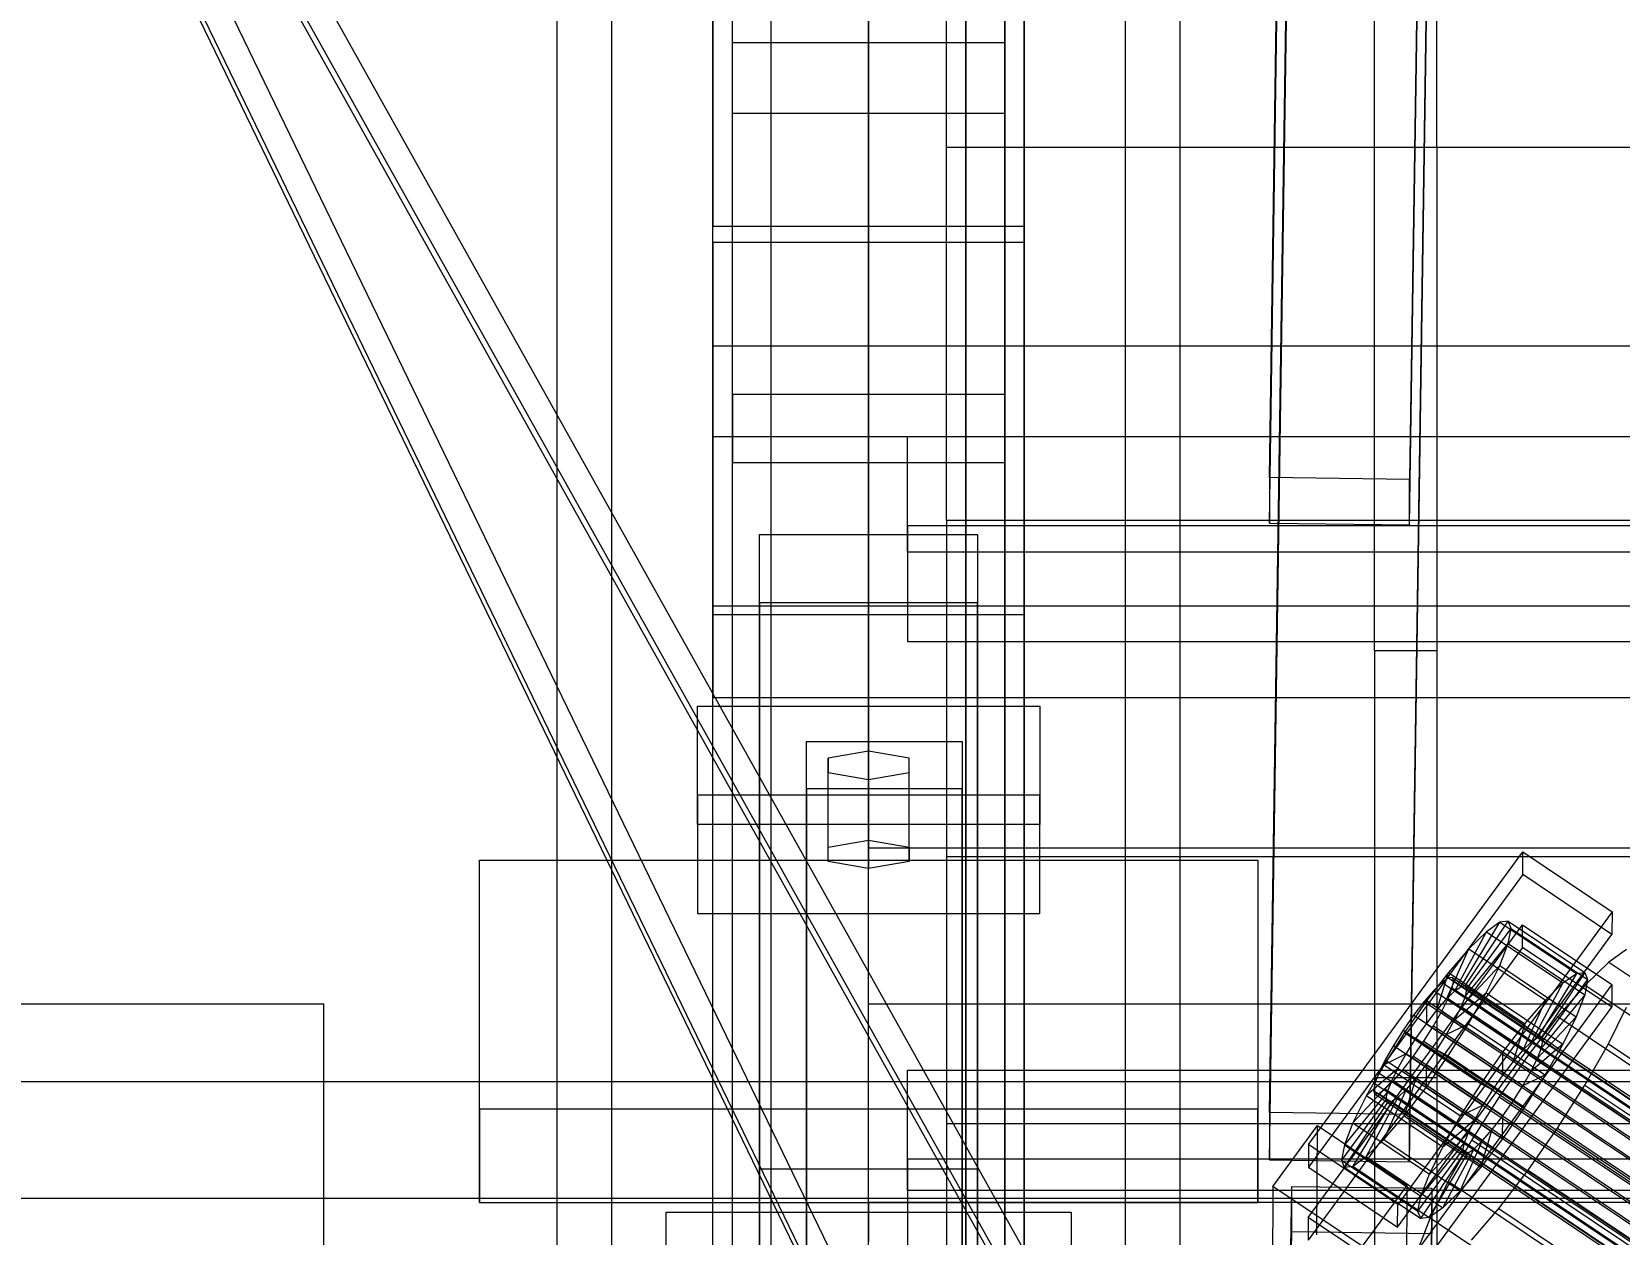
# Model space of a CAD drawing. Header units: millimetres. Extents: x -1970 to 34302, y -65268 to 6837.
# Drawn here: x -537.5 to -333.6, y -34729.6 to -34575.2 of the extents above; entities that cross this region are included whole.
import ezdxf

# ---------------------------------------------------------------- set-up
doc = ezdxf.new("R2010")
doc.units = ezdxf.units.MM
for name, color, linetype, lineweight in [('COTAS_O', 1, 'Continuous', 0), ('frontal_briquetadora', 7, 'Continuous', 0), ('frontal_C01', 7, 'Continuous', 0), ('frontal_C02', 7, 'Continuous', 0), ('frontal_mezcladora', 7, 'Continuous', 0), ('frontal_tolva-C01', 7, 'Continuous', 0)]:
    doc.layers.add(name, color=color, linetype=linetype, lineweight=lineweight)
doc.dimstyles.new('R19_100', dxfattribs={"dimtxt": 250, "dimasz": 150, "dimexe": 150, "dimexo": 80, "dimgap": 100, "dimtad": 1, "dimtih": 1, "dimtoh": 1, "dimdsep": 46, "dimcen": 0.09, "dimadec": 0, "dimazin": 0, "dimtfac": 1, "dimtdec": 4, "dimtofl": 0, "dimtmove": 0, "dimatfit": 3, "dimfxl": 1, "dimtolj": 1, "dimtzin": 0, "dimarcsym": 0})

# ---------------------------------------------------------------- blocks, each defined once
blk = doc.blocks.new('*D38')
at = {"layer": 'COTAS_O', "color": 0, "lineweight": -2, "transparency": 16777216}
for p, q in [((-570, -33700), (200, -33700)), ((50, -34750), (50, -33850)), ((-570, -34900), (200, -34900))]:
    blk.add_line(p, q, dxfattribs=at)
at = {"layer": 'COTAS_O', "color": 0, "transparency": 16777216}
for points in [[(25, -33850), (75, -33850), (50, -33700)], [(25, -34750), (75, -34750), (50, -34900)]]:
    blk.add_solid(points, dxfattribs=at)
at = {"layer": 'Defpoints', "color": 0, "transparency": 16777216}
for p in [(-650, -33700), (50, -33700), (-650, -34900)]:
    blk.add_point(p, dxfattribs=at)
blk = doc.blocks.new('*D39')
at = {"layer": 'COTAS_O', "color": 0, "lineweight": -2, "transparency": 16777216}
for p, q in [((-650, -34820), (-650, -34050)), ((650, -34820), (650, -34050)), ((-500, -34200), (500, -34200))]:
    blk.add_line(p, q, dxfattribs=at)
at = {"layer": 'COTAS_O', "color": 0, "transparency": 16777216}
for points in [[(-500, -34175), (-500, -34225), (-650, -34200)], [(500, -34175), (500, -34225), (650, -34200)]]:
    blk.add_solid(points, dxfattribs=at)
at = {"layer": 'Defpoints', "color": 0, "transparency": 16777216}
for p in [(650, -34200), (-650, -34900), (650, -34900)]:
    blk.add_point(p, dxfattribs=at)

msp = doc.modelspace()

# ---------------------------------------------------------------- linework, layer by layer
at = {"layer": 'frontal_briquetadora'}
for p, q in [((-430, -34680), (-430, -33820)), ((-430, -34680), (-430, -34260)), ((-430, -34680), (-430, -34305)), ((-430, -34471), (-430, -34680)), ((-430, -34496), (-430, -34680)), ((-430, -34680), (-223.45, -34680)), ((-430, -34680), (-210, -34680)), ((-430, -34680), (-315, -34680)), ((-430, -34700), (-430, -34680)), ((-430, -34700), (-315, -34700)), ((-430, -34710), (-430, -34700)), ((-430, -34710), (-315, -34710)), ((-430, -34750), (-430, -34710)), ((-430, -35000), (-430, -34710))]:
    msp.add_line(p, q, dxfattribs=at)
at = {"layer": 'frontal_C01'}
for p, q in [((-470, -35975), (-470, -34032.596)), ((-463, -35975), (-463, -34032.596)), ((-397, -35975), (-397, -34032.596)), ((-390, -35975), (-390, -34032.596)), ((-442.5, -34844.509), (-442.5, -34203.017)), ((-417.5, -34203.017), (-417.5, -34844.509)), ((-442.5, -34870.141), (-442.5, -34228.649)), ((-417.5, -34870.141), (-417.5, -34228.649)), ((-450, -34600.136), (-450, -34234.884)), ((-410, -34600.136), (-410, -34234.884)), ((-450, -34833.511), (-450, -34468.259)), ((-410, -34468.259), (-410, -34833.511)), ((-450, -34881.139), (-450, -34515.887)), ((-410, -34881.139), (-410, -34515.887)), ((-378.512, -34713.98), (-375.644, -34520.98)), ((-357.646, -34521.223), (-360.514, -34714.223)), ((-378.512, -34720.068), (-375.644, -34527.068)), ((-360.514, -34720.311), (-357.646, -34527.311)), ((-450, -34562.034), (-450, -34600.136)), ((-450, -34927.286), (-450, -34562.034)), ((-410, -34600.136), (-410, -34562.034)), ((-410, -34562.034), (-410, -34927.286)), ((-447.5, -34585.651), (-447.5, -34576.519)), ((-447.5, -34576.519), (-412.5, -34576.519)), ((-447.5, -34852.759), (-447.5, -34576.519)), ((-412.5, -34576.519), (-412.5, -34585.651)), ((-412.5, -34576.519), (-412.5, -34852.759)), ((-412.5, -34585.651), (-447.5, -34585.651)), ((-447.5, -34861.891), (-447.5, -34585.651)), ((-412.5, -34861.891), (-412.5, -34585.651)), ((-450, -34600.136), (-410, -34600.136)), ((-450, -34965.388), (-450, -34600.136)), ((-410, -34965.388), (-410, -34600.136)), ((-452, -34676.986), (-452, -34661.767)), ((-452, -34661.767), (-408, -34661.767)), ((-452, -34673.197), (-452, -34661.767)), ((-408, -34661.767), (-408, -34676.986)), ((-408, -34661.767), (-408, -34673.197)), ((-438, -34672.42), (-438, -34666.332)), ((-438, -34666.332), (-418, -34666.332)), ((-438, -34813.247), (-438, -34666.332)), ((-418, -34666.332), (-418, -34672.42)), ((-418, -34666.332), (-418, -34813.247)), ((-430, -34667.55), (-435.196, -34668.463)), ((-424.804, -34668.463), (-430, -34667.55)), ((-430, -34678.98), (-430, -34667.55)), ((-435.196, -34668.463), (-435.196, -34670.289)), ((-435.196, -34679.894), (-435.196, -34668.463)), ((-435.196, -34670.289), (-430, -34671.202)), ((-435.196, -34681.72), (-435.196, -34670.289)), ((-430, -34671.202), (-424.804, -34670.289)), ((-424.804, -34670.289), (-424.804, -34668.463)), ((-424.804, -34679.894), (-424.804, -34668.463)), ((-424.804, -34681.72), (-424.804, -34670.289)), ((-418, -34672.42), (-438, -34672.42)), ((-438, -34672.42), (-438, -34819.334)), ((-430, -34671.202), (-430, -34682.633)), ((-418, -34819.334), (-418, -34672.42)), ((-408, -34673.197), (-452, -34673.197)), ((-452, -34673.197), (-452, -34688.416)), ((-408, -34688.416), (-408, -34673.197)), ((-408, -34676.986), (-452, -34676.986)), ((-452, -34676.986), (-452, -34688.416)), ((-408, -34688.416), (-408, -34676.986)), ((-435.196, -34679.894), (-430, -34678.98)), ((-435.196, -34681.72), (-435.196, -34679.894)), ((-430, -34678.98), (-424.804, -34679.894)), ((-424.804, -34679.894), (-424.804, -34681.72)), ((-480, -34713.537), (-480, -34681.583)), ((-480, -34681.583), (-380, -34681.583)), ((-480, -34725.537), (-480, -34681.583)), ((-430, -34682.633), (-435.196, -34681.72)), ((-424.804, -34681.72), (-430, -34682.633)), ((-380, -34681.583), (-380, -34713.537)), ((-380, -34681.583), (-380, -34725.537)), ((-452, -34688.416), (-408, -34688.416)), ((-425, -34723.995), (-425, -34708.533)), ((-425, -34708.533), (425, -34708.533)), ((-425, -34719.963), (-425, -34708.533)), ((-380, -34713.537), (-480, -34713.537)), ((-480, -34713.537), (-480, -34725.537)), ((-380, -34725.537), (-380, -34713.537)), ((-360.514, -34714.223), (-378.512, -34713.98)), ((-378.512, -34713.98), (-378.512, -34720.068)), ((-360.514, -34720.311), (-360.514, -34714.223)), ((-444, -34730.355), (-444, -34721.224)), ((-444, -34721.224), (-416, -34721.224)), ((-444, -34816.374), (-444, -34721.224)), ((425, -34719.963), (-425, -34719.963)), ((-425, -34719.963), (-425, -34735.426)), ((-416, -34721.224), (-416, -34730.355)), ((-416, -34721.224), (-416, -34816.374)), ((-378.512, -34720.068), (-360.514, -34720.311)), ((425, -34723.995), (-425, -34723.995)), ((-425, -34723.995), (-425, -34735.426)), ((-480, -34725.537), (-380, -34725.537)), ((-430, -34725.537), (-430, -34730.537)), ((430, -34725.537), (-430, -34725.537))]:
    msp.add_line(p, q, dxfattribs=at)
at = {"layer": 'frontal_C02'}
for p, q in [((-470, -35975), (-470, -33576.746)), ((-463, -35975), (-463, -33576.746)), ((-397, -35975), (-397, -33576.746)), ((-390, -35975), (-390, -33576.746)), ((-470, -35975), (-470, -34072.136)), ((-463, -35975), (-463, -34072.136)), ((-397, -35975), (-397, -34072.136)), ((-390, -35975), (-390, -34072.136)), ((-450, -34602.206), (-450, -34251.487)), ((-410, -34251.487), (-410, -34602.206)), ((-450, -34650.022), (-450, -34299.304)), ((-410, -34650.022), (-410, -34299.304)), ((-450, -34776.002), (-450, -34425.283)), ((-410, -34425.283), (-410, -34776.002)), ((-442.5, -34963.35), (-442.5, -34430.927)), ((-417.5, -34430.927), (-417.5, -34963.35)), ((-378.512, -34632.411), (-375.644, -34438.644)), ((-357.646, -34438.888), (-360.514, -34632.655)), ((-447.5, -34621.73), (-447.5, -34440.026)), ((-412.5, -34440.026), (-412.5, -34621.73)), ((-378.512, -34638.257), (-375.644, -34444.49)), ((-360.514, -34638.5), (-357.646, -34444.733)), ((-447.5, -34630.498), (-447.5, -34448.794)), ((-412.5, -34630.498), (-412.5, -34448.794)), ((-442.5, -34990.315), (-442.5, -34457.893)), ((-417.5, -34990.315), (-417.5, -34457.893)), ((-450, -34814.255), (-450, -34463.537)), ((-410, -34814.255), (-410, -34463.537)), ((-410, -34602.206), (-450, -34602.206)), ((-450, -34602.206), (-450, -34650.022)), ((-450, -34952.924), (-450, -34602.206)), ((-410, -34650.022), (-410, -34602.206)), ((-410, -34602.206), (-410, -34952.924)), ((-450, -34627.178), (-450, -34615.487)), ((-450, -34615.487), (450, -34615.487)), ((-450, -34648.959), (-450, -34615.487)), ((-412.5, -34621.73), (-447.5, -34621.73)), ((-447.5, -34621.73), (-447.5, -34630.498)), ((-412.5, -34630.498), (-412.5, -34621.73)), ((450, -34627.178), (-450, -34627.178)), ((-450, -34627.178), (-450, -34660.649)), ((-425, -34641.991), (-425, -34627.144)), ((-425, -34627.144), (425, -34627.144)), ((-425, -34638.62), (-425, -34627.144)), ((-447.5, -34630.498), (-412.5, -34630.498)), ((-360.514, -34632.655), (-378.512, -34632.411)), ((-378.512, -34632.411), (-378.512, -34638.257)), ((-360.514, -34638.5), (-360.514, -34632.655)), ((-444, -34648.515), (-444, -34639.747)), ((-444, -34639.747), (-416, -34639.747)), ((-444, -34733.677), (-444, -34639.747)), ((425, -34638.62), (-425, -34638.62)), ((-425, -34638.62), (-425, -34653.467)), ((-416, -34639.747), (-416, -34648.515)), ((-416, -34639.747), (-416, -34733.677)), ((-378.512, -34638.257), (-360.514, -34638.5)), ((425, -34641.991), (-425, -34641.991)), ((-425, -34641.991), (-425, -34653.467)), ((450, -34648.959), (-450, -34648.959)), ((-450, -34648.959), (-450, -34660.649)), ((-450, -34650.022), (-410, -34650.022)), ((-450, -35000.741), (-450, -34650.022)), ((-416, -34648.515), (-444, -34648.515)), ((-444, -34648.515), (-444, -34742.445)), ((-416, -34742.445), (-416, -34648.515)), ((-410, -35000.741), (-410, -34650.022)), ((-425, -34653.467), (425, -34653.467)), ((-450, -34660.649), (450, -34660.649)), ((-373.501, -34718.097), (-345.969, -34680.504)), ((-345.981, -34683.427), (-345.969, -34680.504)), ((-345.969, -34680.504), (-334.501, -34688.187)), ((-345.981, -34683.427), (-373.513, -34721.02)), ((-334.513, -34691.11), (-345.981, -34683.427)), ((-334.501, -34688.187), (-362.033, -34725.78)), ((-334.501, -34688.187), (-334.513, -34691.11)), ((-373.539, -34727.449), (-346.008, -34689.857)), ((-354.71, -34698.36), (-350.645, -34690.755)), ((-353.892, -34697.784), (-348.918, -34689.54)), ((-353.378, -34697.714), (-347.835, -34689.393)), ((-353.205, -34698.155), (-347.47, -34690.323)), ((-350.645, -34690.755), (-352.899, -34692.954)), ((-348.918, -34689.54), (-350.645, -34690.755)), ((-350.645, -34690.755), (-340.816, -34697.341)), ((-347.835, -34689.393), (-348.918, -34689.54)), ((-348.918, -34689.54), (-339.088, -34696.126)), ((-347.847, -34692.267), (-347.47, -34690.323)), ((-347.835, -34689.393), (-338.005, -34695.979)), ((-347.47, -34690.323), (-347.835, -34689.393)), ((-347.47, -34690.323), (-337.64, -34696.909)), ((-346.02, -34692.779), (-346.008, -34689.857)), ((-346.008, -34689.857), (-334.539, -34697.54)), ((-346.02, -34692.779), (-373.551, -34730.372)), ((-362.045, -34728.703), (-334.513, -34691.11)), ((-353.384, -34699.076), (-347.847, -34692.267)), ((-348.941, -34695.093), (-347.847, -34692.267)), ((-347.847, -34692.267), (-338.017, -34698.853)), ((-334.551, -34700.463), (-346.02, -34692.779)), ((-355.777, -34699.401), (-352.899, -34692.954)), ((-352.899, -34692.954), (-355.525, -34695.988)), ((-352.899, -34692.954), (-343.069, -34699.54)), ((-334.938, -34694.669), (-337.95, -34697.609)), ((-332.629, -34693.045), (-334.938, -34694.669)), ((-334.938, -34694.669), (-150.629, -34818.153)), ((-355.525, -34695.988), (-358.345, -34699.651)), ((-357.021, -34700.839), (-355.525, -34695.988)), ((-355.53, -34696.687), (-356.348, -34697.262)), ((-355.017, -34696.617), (-355.53, -34696.687)), ((-355.53, -34696.687), (-141.731, -34839.928)), ((-355.525, -34695.988), (-345.695, -34702.574)), ((-354.844, -34697.057), (-355.017, -34696.617)), ((-355.017, -34696.617), (-141.218, -34839.858)), ((-353.902, -34700.415), (-348.941, -34695.093)), ((-350.678, -34698.608), (-348.941, -34695.093)), ((-348.941, -34695.093), (-339.111, -34701.679)), ((-339.088, -34696.126), (-344.062, -34704.37)), ((-338.005, -34695.979), (-343.549, -34704.3)), ((-337.64, -34696.909), (-343.376, -34704.741)), ((-340.816, -34697.341), (-339.088, -34696.126)), ((-339.088, -34696.126), (-338.005, -34695.979)), ((-337.64, -34696.909), (-338.017, -34698.853)), ((-338.005, -34695.979), (-337.64, -34696.909)), ((-334.539, -34697.54), (-362.071, -34735.133)), ((-357.415, -34698.304), (-358.659, -34699.741)), ((-356.348, -34697.262), (-357.415, -34698.304)), ((-357.415, -34698.304), (-143.617, -34841.545)), ((-356.348, -34697.262), (-142.549, -34840.503)), ((-355.777, -34699.401), (-354.71, -34698.36)), ((-355.541, -34699.317), (-355.022, -34697.978)), ((-355.022, -34697.978), (-354.844, -34697.057)), ((-355.022, -34697.978), (-141.224, -34841.22)), ((-354.844, -34697.057), (-141.045, -34840.299)), ((-354.725, -34702.079), (-350.678, -34698.608)), ((-354.71, -34698.36), (-353.892, -34697.784)), ((-344.88, -34704.945), (-354.71, -34698.36)), ((-353.892, -34697.784), (-353.378, -34697.714)), ((-344.062, -34704.37), (-353.892, -34697.784)), ((-353.205, -34698.155), (-353.384, -34699.076)), ((-343.549, -34704.3), (-353.378, -34697.714)), ((-353.378, -34697.714), (-353.205, -34698.155)), ((-343.376, -34704.741), (-353.205, -34698.155)), ((-352.938, -34702.572), (-350.678, -34698.608)), ((-350.678, -34698.608), (-340.848, -34705.194)), ((-340.816, -34697.341), (-344.88, -34704.945)), ((-338.017, -34698.853), (-343.554, -34705.662)), ((-343.069, -34699.54), (-340.816, -34697.341)), ((-337.95, -34697.609), (-341.461, -34701.666)), ((-338.017, -34698.853), (-339.111, -34701.679)), ((-337.95, -34697.609), (-153.641, -34821.093)), ((-334.539, -34697.54), (-334.551, -34700.463)), ((-362.083, -34738.056), (-334.551, -34700.463)), ((-358.345, -34699.651), (-361.166, -34703.691)), ((-358.659, -34699.741), (-359.995, -34701.476)), ((-358.659, -34699.741), (-144.861, -34842.982)), ((-358.345, -34699.651), (-358.357, -34702.573)), ((-358.357, -34702.573), (-357.021, -34700.839)), ((-348.515, -34706.236), (-358.345, -34699.651)), ((-357.434, -34702.86), (-356.363, -34700.982)), ((-357.021, -34700.839), (-355.777, -34699.401)), ((-347.191, -34707.424), (-357.021, -34700.839)), ((-356.363, -34700.982), (-355.541, -34699.317)), ((-356.363, -34700.982), (-142.565, -34844.223)), ((-345.947, -34705.987), (-355.777, -34699.401)), ((-355.541, -34699.317), (-141.742, -34842.558)), ((-353.902, -34700.415), (-354.725, -34702.079)), ((-353.384, -34699.076), (-353.902, -34700.415)), ((-344.073, -34707), (-353.902, -34700.415)), ((-343.554, -34705.662), (-353.384, -34699.076)), ((-343.069, -34699.54), (-345.947, -34705.987)), ((-345.695, -34702.574), (-343.069, -34699.54)), ((-334.981, -34705.168), (-332.659, -34700.469)), ((-359.995, -34701.476), (-361.332, -34703.39)), ((-146.196, -34844.717), (-359.995, -34701.476)), ((-359.693, -34704.487), (-358.357, -34702.573)), ((-358.68, -34704.822), (-357.434, -34702.86)), ((-358.357, -34702.573), (-348.527, -34709.159)), ((-357.434, -34702.86), (-143.635, -34846.101)), ((-354.725, -34702.079), (-355.796, -34703.957)), ((-355.796, -34703.957), (-352.938, -34702.572)), ((-355.569, -34706.716), (-352.938, -34702.572)), ((-344.895, -34708.665), (-354.725, -34702.079)), ((-352.938, -34702.572), (-343.108, -34709.158)), ((-348.515, -34706.236), (-345.695, -34702.574)), ((-345.695, -34702.574), (-347.191, -34707.424)), ((-341.461, -34701.666), (-345.231, -34706.561)), ((-339.111, -34701.679), (-344.073, -34707)), ((-341.461, -34701.666), (-157.152, -34825.149)), ((-339.111, -34701.679), (-340.848, -34705.194)), ((-361.166, -34703.691), (-363.797, -34707.835)), ((-361.332, -34703.39), (-362.578, -34705.352)), ((-361.332, -34703.39), (-147.533, -34846.631)), ((-359.693, -34704.487), (-361.166, -34703.691)), ((-361.166, -34703.691), (-351.336, -34710.277)), ((-360.939, -34706.45), (-359.693, -34704.487)), ((-360.017, -34706.736), (-358.68, -34704.822)), ((-349.863, -34711.073), (-359.693, -34704.487)), ((-358.68, -34704.822), (-144.881, -34848.064)), ((-355.796, -34703.957), (-357.042, -34705.92)), ((-345.966, -34710.543), (-355.796, -34703.957)), ((-344.88, -34704.945), (-345.947, -34705.987)), ((-344.062, -34704.37), (-344.88, -34704.945)), ((-343.549, -34704.3), (-344.062, -34704.37)), ((-343.554, -34705.662), (-343.376, -34704.741)), ((-343.376, -34704.741), (-343.549, -34704.3)), ((-360.939, -34706.45), (-363.797, -34707.835)), ((-362.578, -34705.352), (-363.648, -34707.23)), ((-362.578, -34705.352), (-148.779, -34848.594)), ((-362.01, -34708.328), (-360.939, -34706.45)), ((-361.352, -34708.471), (-360.017, -34706.736)), ((-351.109, -34713.036), (-360.939, -34706.45)), ((-360.017, -34706.736), (-146.218, -34849.978)), ((-358.39, -34710.757), (-355.569, -34706.716)), ((-357.042, -34705.92), (-358.378, -34707.834)), ((-357.042, -34705.92), (-355.569, -34706.716)), ((-347.212, -34712.506), (-357.042, -34705.92)), ((-355.569, -34706.716), (-345.739, -34713.302)), ((-351.336, -34710.277), (-348.515, -34706.236)), ((-345.231, -34706.561), (-349.002, -34711.963)), ((-348.527, -34709.159), (-348.515, -34706.236)), ((-345.947, -34705.987), (-347.191, -34707.424)), ((-160.922, -34830.045), (-345.231, -34706.561)), ((-340.848, -34705.194), (-344.895, -34708.665)), ((-344.895, -34708.665), (-344.073, -34707)), ((-344.073, -34707), (-343.554, -34705.662)), ((-340.848, -34705.194), (-343.108, -34709.158)), ((-338.003, -34710.467), (-334.981, -34705.168)), ((-334.981, -34705.168), (-150.672, -34828.652)), ((-363.797, -34707.835), (-366.057, -34711.799)), ((-362.01, -34708.328), (-366.057, -34711.799)), ((-364.471, -34708.895), (-364.989, -34710.234)), ((-363.648, -34707.23), (-364.471, -34708.895)), ((-364.471, -34708.895), (-150.672, -34852.137)), ((-363.797, -34707.835), (-353.967, -34714.421)), ((-363.648, -34707.23), (-149.85, -34850.472)), ((-362.833, -34709.993), (-362.01, -34708.328)), ((-362.596, -34709.908), (-361.352, -34708.471)), ((-352.18, -34714.914), (-362.01, -34708.328)), ((-361.352, -34708.471), (-147.554, -34851.713)), ((-358.378, -34707.834), (-359.714, -34709.569)), ((-358.378, -34707.834), (-358.39, -34710.757)), ((-348.548, -34714.42), (-358.378, -34707.834)), ((-348.527, -34709.159), (-349.863, -34711.073)), ((-347.191, -34707.424), (-348.527, -34709.159)), ((-345.966, -34710.543), (-344.895, -34708.665)), ((-343.108, -34709.158), (-345.966, -34710.543)), ((-343.108, -34709.158), (-345.739, -34713.302)), ((-362.833, -34709.993), (-367.794, -34715.314)), ((-364.989, -34710.234), (-365.168, -34711.155)), ((-365.168, -34711.155), (-364.995, -34711.595)), ((-365.168, -34711.155), (-151.369, -34854.396)), ((-364.989, -34710.234), (-151.191, -34853.475)), ((-364.482, -34711.526), (-363.664, -34710.95)), ((-360.958, -34711.006), (-363.836, -34717.453)), ((-363.664, -34710.95), (-362.596, -34709.908)), ((-363.664, -34710.95), (-149.865, -34854.192)), ((-363.351, -34711.331), (-362.833, -34709.993)), ((-353.003, -34716.579), (-362.833, -34709.993)), ((-362.596, -34709.908), (-148.798, -34853.15)), ((-360.958, -34711.006), (-362.025, -34712.048)), ((-359.714, -34709.569), (-361.21, -34714.419)), ((-361.21, -34714.419), (-358.39, -34710.757)), ((-359.714, -34709.569), (-360.958, -34711.006)), ((-351.128, -34717.592), (-360.958, -34711.006)), ((-349.884, -34716.155), (-359.714, -34709.569)), ((-358.39, -34710.757), (-348.56, -34717.343)), ((-353.967, -34714.421), (-351.336, -34710.277)), ((-351.336, -34710.277), (-349.863, -34711.073)), ((-349.863, -34711.073), (-351.109, -34713.036)), ((-347.212, -34712.506), (-345.966, -34710.543)), ((-341.52, -34716.007), (-338.003, -34710.467)), ((-338.003, -34710.467), (-153.694, -34833.951)), ((-363.53, -34712.252), (-369.265, -34720.084)), ((-363.357, -34712.693), (-368.9, -34721.014)), ((-363.351, -34711.331), (-368.888, -34718.14)), ((-362.843, -34712.623), (-367.817, -34720.867)), ((-366.057, -34711.799), (-367.794, -34715.314)), ((-362.025, -34712.048), (-366.09, -34719.652)), ((-366.057, -34711.799), (-356.228, -34718.385)), ((-364.995, -34711.595), (-364.482, -34711.526)), ((-364.995, -34711.595), (-151.196, -34854.837)), ((-364.482, -34711.526), (-150.683, -34854.767)), ((-363.53, -34712.252), (-363.351, -34711.331)), ((-363.357, -34712.693), (-363.53, -34712.252)), ((-353.7, -34718.838), (-363.53, -34712.252)), ((-362.843, -34712.623), (-363.357, -34712.693)), ((-353.527, -34719.279), (-363.357, -34712.693)), ((-353.521, -34717.917), (-363.351, -34711.331)), ((-362.025, -34712.048), (-362.843, -34712.623)), ((-353.014, -34719.209), (-362.843, -34712.623)), ((-352.196, -34718.634), (-362.025, -34712.048)), ((-353.967, -34714.421), (-351.109, -34713.036)), ((-349.002, -34711.963), (-352.519, -34717.502)), ((-351.109, -34713.036), (-352.18, -34714.914)), ((-349.002, -34711.963), (-164.693, -34835.447)), ((-348.548, -34714.42), (-347.212, -34712.506)), ((-345.739, -34713.302), (-347.212, -34712.506)), ((-363.836, -34717.453), (-361.21, -34714.419)), ((-361.21, -34714.419), (-351.38, -34721.005)), ((-356.228, -34718.385), (-353.967, -34714.421)), ((-356.228, -34718.385), (-352.18, -34714.914)), ((-352.18, -34714.914), (-353.003, -34716.579)), ((-349.884, -34716.155), (-348.548, -34714.42)), ((-345.739, -34713.302), (-348.56, -34717.343)), ((-348.56, -34717.343), (-348.548, -34714.42)), ((-378.086, -34723.486), (-372.35, -34715.654)), ((-372.408, -34729.683), (-372.35, -34715.654)), ((-372.35, -34715.654), (-360.882, -34723.337)), ((-367.794, -34715.314), (-368.888, -34718.14)), ((-367.794, -34715.314), (-357.964, -34721.9)), ((-357.964, -34721.9), (-353.003, -34716.579)), ((-353.003, -34716.579), (-353.521, -34717.917)), ((-351.38, -34721.005), (-349.884, -34716.155)), ((-351.128, -34717.592), (-349.884, -34716.155)), ((-345.291, -34721.408), (-341.52, -34716.007)), ((-341.52, -34716.007), (-157.211, -34839.491)), ((-373.501, -34718.097), (-373.513, -34721.02)), ((-362.033, -34725.78), (-373.501, -34718.097)), ((-368.888, -34718.14), (-369.265, -34720.084)), ((-368.888, -34718.14), (-359.058, -34724.726)), ((-366.09, -34719.652), (-363.836, -34717.453)), ((-363.836, -34717.453), (-354.006, -34724.039)), ((-359.436, -34726.67), (-353.7, -34718.838)), ((-359.07, -34727.6), (-353.527, -34719.279)), ((-359.058, -34724.726), (-353.521, -34717.917)), ((-357.987, -34727.453), (-353.014, -34719.209)), ((-357.964, -34721.9), (-356.228, -34718.385)), ((-356.26, -34726.238), (-352.196, -34718.634)), ((-352.519, -34717.502), (-355.541, -34722.802)), ((-354.006, -34724.039), (-351.128, -34717.592)), ((-353.521, -34717.917), (-353.7, -34718.838)), ((-353.7, -34718.838), (-353.527, -34719.279)), ((-353.527, -34719.279), (-353.014, -34719.209)), ((-353.014, -34719.209), (-352.196, -34718.634)), ((-352.519, -34717.502), (-168.21, -34840.986)), ((-352.196, -34718.634), (-351.128, -34717.592)), ((-348.56, -34717.343), (-351.38, -34721.005)), ((-373.513, -34721.02), (-362.045, -34728.703)), ((-369.265, -34720.084), (-368.9, -34721.014)), ((-369.265, -34720.084), (-359.436, -34726.67)), ((-368.9, -34721.014), (-367.817, -34720.867)), ((-368.9, -34721.014), (-359.07, -34727.6)), ((-367.817, -34720.867), (-366.09, -34719.652)), ((-367.817, -34720.867), (-357.987, -34727.453)), ((-366.09, -34719.652), (-356.26, -34726.238)), ((-351.38, -34721.005), (-354.006, -34724.039)), ((-349.061, -34726.304), (-345.291, -34721.408)), ((-345.291, -34721.408), (-160.982, -34844.892)), ((-360.882, -34723.337), (-366.618, -34731.169)), ((-360.882, -34723.337), (-360.939, -34737.366)), ((-359.058, -34724.726), (-357.964, -34721.9)), ((-355.541, -34722.802), (-357.863, -34727.501)), ((-355.541, -34722.802), (-171.232, -34846.286)), ((-378.512, -34917.232), (-375.644, -34723.465)), ((-378.086, -34723.486), (-378.143, -34737.514)), ((-366.618, -34731.169), (-378.086, -34723.486)), ((-375.644, -34729.311), (-375.644, -34723.465)), ((-375.644, -34723.465), (-357.646, -34723.709)), ((-357.646, -34723.709), (-360.514, -34917.476)), ((-359.436, -34726.67), (-359.058, -34724.726)), ((-357.646, -34723.709), (-357.646, -34729.554)), ((-354.006, -34724.039), (-356.26, -34726.238)), ((-456, -34745.501), (-456, -34726.796)), ((-456, -34726.796), (-404, -34726.796)), ((-456, -34734.446), (-456, -34726.796)), ((-404, -34726.796), (-404, -34745.501)), ((-404, -34726.796), (-404, -34734.446)), ((-373.539, -34727.449), (-373.551, -34730.372)), ((-362.071, -34735.133), (-373.539, -34727.449)), ((-362.045, -34728.703), (-362.033, -34725.78)), ((-359.07, -34727.6), (-359.436, -34726.67)), ((-357.863, -34727.501), (-359.326, -34731.279)), ((-357.987, -34727.453), (-359.07, -34727.6)), ((-356.26, -34726.238), (-357.987, -34727.453)), ((-357.863, -34727.501), (-173.554, -34850.985)), ((-352.572, -34730.36), (-349.061, -34726.304)), ((-349.061, -34726.304), (-164.752, -34849.788)), ((-378.512, -34923.078), (-375.644, -34729.311)), ((-357.646, -34729.554), (-375.644, -34729.311)), ((-360.514, -34923.322), (-357.646, -34729.554))]:
    msp.add_line(p, q, dxfattribs=at)
at = {"layer": 'frontal_mezcladora'}
for p, q in [((-365, -34590), (-365, -34525.346)), ((-357, -34590), (-357, -34525.346)), ((-420, -34590), (-420, -34542.102)), ((-420, -34637.898), (-420, -34590)), ((240, -34590), (-420, -34590)), ((-365, -34654.654), (-365, -34590)), ((-357, -34590), (-365, -34590)), ((-357, -34590), (-357, -34654.654)), ((-420, -34637.898), (-420, -34681.107)), ((-420, -34637.898), (240, -34637.898)), ((-365, -34654.654), (-365, -34709.466)), ((-365, -34654.654), (-357, -34654.654)), ((-357, -34654.654), (-357, -34709.466)), ((-420, -34681.107), (-420, -34715.398)), ((-420, -34681.107), (240, -34681.107)), ((-600, -34700), (-500, -34700)), ((-500, -34880), (-500, -34700)), ((-625, -34710), (625, -34710)), ((-625, -34710), (-150, -34710)), ((-365, -34709.466), (-365, -34746.089)), ((-365, -34709.466), (-357, -34709.466)), ((-357, -34709.466), (-357, -34746.089)), ((-420, -34715.398), (-420, -34737.414)), ((-420, -34715.398), (240, -34715.398)), ((-625, -34725), (625, -34725))]:
    msp.add_line(p, q, dxfattribs=at)
at = {"layer": 'frontal_tolva-C01'}
for p, q in [((-225, -35069.495), (-600, -34398.55)), ((-600, -34398.74), (-225, -35172.996)), ((-596.4, -34398.256), (-221.4, -35069.202)), ((-221.4, -35172.513), (-596.4, -34398.256)), ((-600, -34400), (-225, -35174.256)), ((-225, -35070.945), (-600, -34400))]:
    msp.add_line(p, q, dxfattribs=at)

# ---------------------------------------------------------------- dimensions: what is measured, and where the dimension line sits
at = {"layer": 'COTAS_O'}
for p2, distance, picture, middle in [((-650, -33700), -700, '*D38', (50, -34300)), ((650, -34900), 700, '*D39', (0, -34200))]:
    dim = msp.add_aligned_dim(p1=(-650, -34900), p2=p2, distance=distance, text='<> O', dimstyle='R19_100', dxfattribs=at)
    dim.commit()
    dim.dimension.update_dxf_attribs({"geometry": picture, "text_midpoint": middle})

doc.saveas('drawing.dxf')
